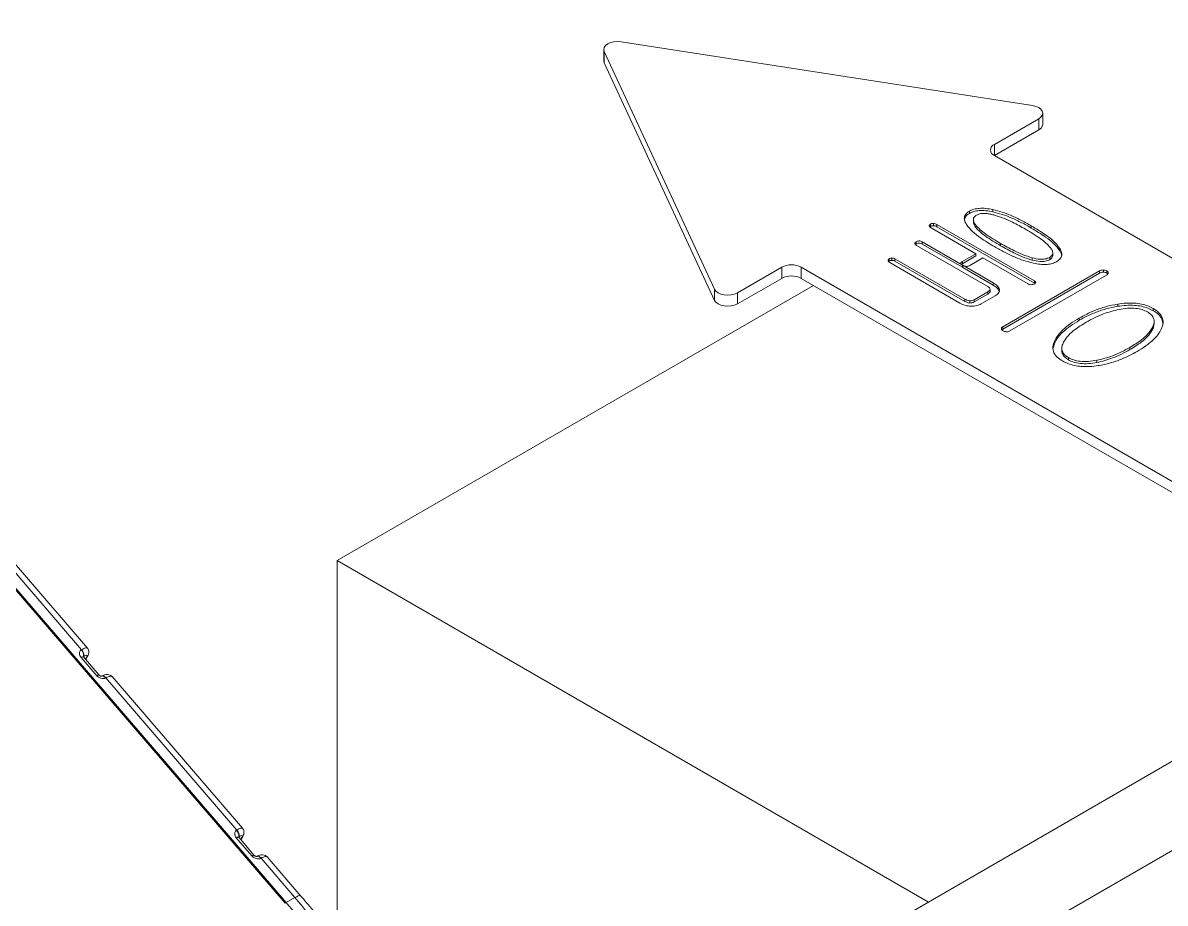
# Model space of a CAD drawing. Header units: millimetres. Extents: x 169 to 14583, y -399 to 10804.
# Drawn here: x 2715.3 to 3133.2, y 8211.1 to 8533 of the extents above; entities that cross this region are included whole.
import ezdxf

# ---------------------------------------------------------------- set-up
doc = ezdxf.new("R2010")
doc.units = ezdxf.units.MM
doc.header["$LTSCALE"] = 35

msp = doc.modelspace()

# ---------------------------------------------------------------- linework, layer by layer
at = {"color": 7, "linetype": 'Continuous', "lineweight": 18}
for p, q in [((4863.941, 9228.027), (2742.62, 8003.415)), ((4807.372, 9228.027), (2742.62, 8036.071)), ((2934.133, 8526.073), (3084.706, 8502.782)), ((2927.839, 8523.285), (2927.839, 8519.202)), ((2968.355, 8435.614), (2928.009, 8522.538)), ((2928.009, 8522.538), (2928.009, 8518.455)), ((2928.009, 8518.455), (2927.839, 8519.202)), ((2968.355, 8431.531), (2928.009, 8518.455)), ((3086.948, 8497.953), (3070.725, 8488.588)), ((3086.948, 8493.87), (3086.948, 8497.953)), ((3088.412, 8495.911), (3088.412, 8499.994)), ((3086.948, 8493.87), (3070.726, 8484.505)), ((3070.725, 8488.588), (3070.725, 8484.506)), ((3070.725, 8484.506), (3295.07, 8354.994)), ((3061.603, 8463.372), (3061.603, 8464.188)), ((3070.11, 8463.952), (3070.11, 8464.769)), ((3047.315, 8458.613), (3047.315, 8459.43)), ((3048.442, 8458.843), (3048.442, 8459.659)), ((3085.41, 8438.708), (3049.731, 8459.305)), ((3049.731, 8458.488), (3049.731, 8459.305)), ((3085.41, 8437.891), (3049.731, 8458.488)), ((3063.038, 8461.155), (3063.038, 8460.134)), ((3063.951, 8458.177), (3063.951, 8458.993)), ((3084.25, 8458.002), (3084.25, 8458.818)), ((3047.619, 8458.031), (3063.958, 8448.599)), ((3042.155, 8452.144), (3042.155, 8452.961)), ((3042.276, 8451.645), (3068.154, 8436.706)), ((3059.028, 8444.467), (3044.334, 8452.949)), ((3044.334, 8452.133), (3044.334, 8452.949)), ((3059.028, 8443.65), (3044.334, 8452.133)), ((3073.024, 8451.521), (3073.024, 8452.338)), ((3094.598, 8449.816), (3094.598, 8450.632)), ((3032.225, 8445.913), (3032.225, 8446.73)), ((3033.21, 8446.163), (3033.21, 8446.979)), ((3059.903, 8431.998), (3034.37, 8446.738)), ((3034.37, 8445.921), (3034.37, 8446.738)), ((3063.958, 8448.599), (3059.033, 8445.756)), ((3063.958, 8447.783), (3059.033, 8444.94)), ((3061.711, 8444.312), (3066.548, 8447.104)), ((3063.958, 8447.783), (3063.958, 8448.599)), ((3066.548, 8447.104), (3082.88, 8437.676)), ((3084.601, 8446.256), (3084.601, 8447.073)), ((3090.989, 8446.439), (3090.989, 8447.256)), ((3092.097, 8447.929), (3092.097, 8448.949)), ((2992.943, 8443.685), (2976.721, 8434.32)), ((2992.943, 8439.603), (2992.943, 8443.685)), ((3000.014, 8443.685), (3224.36, 8314.173)), ((3000.014, 8443.685), (3000.014, 8439.603)), ((3032.225, 8445.913), (3032.024, 8445.7)), ((3032.434, 8445.363), (3058.048, 8430.576)), ((3059.903, 8431.181), (3034.37, 8445.921)), ((3059.033, 8444.94), (3058.727, 8444.698)), ((3059.028, 8443.65), (3059.028, 8444.467)), ((3059.033, 8444.94), (3059.033, 8445.756)), ((3070.299, 8437.96), (3059.209, 8444.362)), ((3059.209, 8443.546), (3059.209, 8444.362)), ((3070.299, 8437.143), (3059.209, 8443.546)), ((3109.176, 8442.302), (3073.82, 8421.892)), ((3109.176, 8441.486), (3109.176, 8442.302)), ((3110.654, 8441.84), (3110.654, 8442.656)), ((3111.881, 8441.552), (3111.881, 8442.368)), ((2992.943, 8439.603), (2976.721, 8430.237)), ((3000.014, 8439.603), (3220.824, 8312.132)), ((3070.299, 8437.143), (3070.299, 8437.96)), ((3109.176, 8441.486), (3073.82, 8421.075)), ((3076.411, 8420.396), (3111.767, 8440.807)), ((3085.41, 8437.891), (3085.41, 8438.708)), ((3085.536, 8437.791), (3085.41, 8437.891)), ((2830.302, 8336.392), (3004.55, 8436.984)), ((2968.355, 8431.531), (2968.355, 8435.614)), ((2976.721, 8434.32), (2976.721, 8430.237)), ((3068.336, 8434.677), (3063.33, 8431.787)), ((3068.336, 8433.86), (3063.33, 8430.971)), ((3068.336, 8433.86), (3068.336, 8434.677)), ((3069.166, 8434.822), (3069.166, 8435.639)), ((3059.903, 8431.181), (3059.903, 8431.998)), ((3061.705, 8430.57), (3061.705, 8431.386)), ((3063.33, 8430.971), (3063.33, 8431.787)), ((3065.84, 8430.245), (3070.967, 8433.205)), ((3115.909, 8429.366), (3115.909, 8430.183)), ((3101.783, 8424.257), (3101.783, 8425.073)), ((3128.868, 8427.758), (3128.868, 8428.574)), ((3073.82, 8421.075), (3073.487, 8420.771)), ((3073.82, 8421.075), (3073.82, 8421.892)), ((3128.382, 8420.468), (3128.382, 8421.284)), ((3129.186, 8422.918), (3129.186, 8423.939)), ((3092.79, 8416.02), (3092.79, 8416.837)), ((3092.79, 8416.02), (3092.242, 8414.115)), ((3095.407, 8414.125), (3095.407, 8413.105)), ((3120.321, 8413.524), (3120.321, 8414.34)), ((3097.802, 8409.801), (3097.802, 8410.617)), ((3108.211, 8408.823), (3108.211, 8409.64)), ((2666.375, 8379.388), (2811.317, 8211.126)), ((2666.711, 8379.613), (2811.671, 8211.33)), ((2669.893, 8381.45), (2736.788, 8303.792)), ((2738.905, 8304.421), (2672.086, 8381.99)), ((2830.302, 8336.392), (3046.575, 8211.54)), ((2830.302, 8197.202), (2830.302, 8336.392)), ((2742.312, 8294.307), (2736.6, 8300.938)), ((2736.7, 8303.734), (2736.788, 8303.792)), ((2737.484, 8301.283), (2737.396, 8301.224)), ((2743.189, 8294.523), (2737.477, 8301.154)), ((2738.231, 8300.444), (2738.14, 8300.384)), ((2738.55, 8300.988), (2738.231, 8300.444)), ((2738.626, 8300.866), (2738.231, 8300.444)), ((2738.626, 8300.861), (2738.945, 8301.406)), ((2745.66, 8293.493), (2745.563, 8293.445)), ((2745.66, 8293.493), (2793.586, 8237.856)), ((2795.703, 8238.484), (2747.93, 8293.944)), ((2793.498, 8237.798), (2793.586, 8237.856)), ((2799.11, 8228.37), (2793.398, 8235.001)), ((2794.282, 8235.346), (2794.194, 8235.288)), ((2799.988, 8228.586), (2794.276, 8235.217)), ((2795.029, 8234.508), (2794.938, 8234.448)), ((2795.348, 8235.052), (2795.029, 8234.508)), ((2795.424, 8234.93), (2795.029, 8234.508)), ((2795.424, 8234.925), (2795.743, 8235.469)), ((2802.458, 8227.557), (2802.361, 8227.508)), ((2802.458, 8227.557), (2814.853, 8213.167)), ((2817.047, 8213.707), (2804.728, 8228.008)), ((2814.853, 8213.167), (2811.671, 8211.33))]:
    msp.add_line(p, q, dxfattribs=at)
at = {"color": 7, "linetype": 'Continuous', "lineweight": 18, "flags": 128}
for points in [[(2934.133, 8526.073), (2932.839, 8526.171), (2931.545, 8526.073), (2930.339, 8525.785), (2929.304, 8525.326), (2928.509, 8524.728), (2928.009, 8524.032), (2927.839, 8523.285), (2928.009, 8522.538)], [(3086.948, 8497.953), (3087.742, 8498.551), (3088.242, 8499.247), (3088.412, 8499.994), (3088.242, 8500.741), (3087.742, 8501.437), (3086.948, 8502.035), (3085.912, 8502.494), (3084.706, 8502.782)], [(2968.355, 8435.614), (2968.855, 8434.918), (2969.649, 8434.32), (2970.685, 8433.861), (2971.891, 8433.573), (2973.185, 8433.475), (2974.479, 8433.573), (2975.685, 8433.861), (2976.721, 8434.32)], [(2976.721, 8430.237), (2975.685, 8429.779), (2974.479, 8429.49), (2973.185, 8429.392), (2971.891, 8429.49), (2970.685, 8429.779), (2969.649, 8430.237), (2968.855, 8430.835), (2968.355, 8431.531)]]:
    msp.add_lwpolyline(points, dxfattribs=at)
at = {"color": 7, "linetype": 'Continuous', "lineweight": 18}
for centre, radius, start, end in [((3085.914, 8496.157), 2.51, 294.30964, 354.37022), ((3071.5, 8486.547), 2.183, 110.78342, 249.21658), ((2996.479, 8436.862), 7.685, 62.60967, 117.39033), ((2996.479, 8432.779), 7.685, 62.60967, 117.39033)]:
    msp.add_arc(centre, radius, start, end, dxfattribs=at)
for points, knots in [([(3061.603, 8464.188), (3061.062, 8463.8), (3059.978, 8463.025), (3059.636, 8461.615), (3059.912, 8460.357), (3060.343, 8459.622), (3060.558, 8459.254)], [0, 0, 0, 0, 0.2794348, 0.5588252, 0.7793728, 1, 1, 1, 1]), ([(3061.603, 8463.372), (3061.05, 8462.983), (3059.957, 8462.216), (3059.819, 8461.227), (3059.75, 8460.739)], [0, 0, 0, 0, 0.506608, 1, 1, 1, 1]), ([(3070.11, 8464.769), (3069.301, 8464.918), (3067.685, 8465.216), (3065.296, 8465.279), (3063.146, 8464.934), (3062.118, 8464.437), (3061.603, 8464.188)], [0, 0, 0, 0, 0.2804118, 0.5603022, 0.7801101, 1, 1, 1, 1]), ([(3070.11, 8463.952), (3069.301, 8464.101), (3067.685, 8464.4), (3065.296, 8464.463), (3063.146, 8464.118), (3062.118, 8463.621), (3061.603, 8463.372)], [0, 0, 0, 0, 0.2804118, 0.5603022, 0.7801101, 1, 1, 1, 1]), ([(3063.951, 8458.993), (3063.702, 8459.336), (3063.205, 8460.022), (3062.936, 8461.057), (3063.262, 8462.022), (3063.902, 8462.48), (3064.221, 8462.709)], [0, 0, 0, 0, 0.2806852, 0.5608241, 0.7804822, 1, 1, 1, 1]), ([(3064.221, 8462.709), (3064.734, 8462.929), (3065.761, 8463.37), (3067.596, 8463.358), (3069.156, 8463.131), (3070.062, 8462.899), (3070.515, 8462.783)], [0, 0, 0, 0, 0.278709, 0.5582708, 0.7790527, 1, 1, 1, 1]), ([(3084.25, 8458.818), (3083.07, 8459.48), (3080.711, 8460.804), (3077.157, 8462.475), (3073.663, 8463.865), (3071.294, 8464.468), (3070.11, 8464.769)], [0, 0, 0, 0, 0.2800827, 0.5601358, 0.7801423, 1, 1, 1, 1]), ([(3084.25, 8458.002), (3083.07, 8458.664), (3080.711, 8459.988), (3077.157, 8461.659), (3073.663, 8463.049), (3071.294, 8463.651), (3070.11, 8463.952)], [0, 0, 0, 0, 0.2800827, 0.5601358, 0.7801423, 1, 1, 1, 1]), ([(3070.515, 8462.783), (3071.725, 8462.403), (3074.146, 8461.642), (3077.98, 8459.851), (3080.532, 8458.436), (3082.091, 8457.572)], [0, 0, 0, 0, 0.2798063, 0.5598687, 1, 1, 1, 1]), ([(3047.315, 8459.43), (3047.178, 8459.321), (3046.931, 8459.126), (3046.922, 8458.886), (3046.917, 8458.779)], [0, 0, 0, 0, 0.556732, 1, 1, 1, 1]), ([(3046.917, 8458.779), (3046.989, 8458.621), (3047.117, 8458.337), (3047.465, 8458.125), (3047.619, 8458.031)], [0, 0, 0, 0, 0.5571421, 1, 1, 1, 1]), ([(3048.442, 8459.659), (3048.208, 8459.653), (3047.79, 8459.642), (3047.461, 8459.495), (3047.315, 8459.43)], [0, 0, 0, 0, 0.5582666, 1, 1, 1, 1]), ([(3048.442, 8458.843), (3048.208, 8458.836), (3047.79, 8458.825), (3047.461, 8458.678), (3047.315, 8458.613)], [0, 0, 0, 0, 0.5582666, 1, 1, 1, 1]), ([(3049.731, 8459.305), (3049.52, 8459.41), (3049.144, 8459.597), (3048.657, 8459.64), (3048.442, 8459.659)], [0, 0, 0, 0, 0.5602426, 1, 1, 1, 1]), ([(3049.731, 8458.488), (3049.52, 8458.593), (3049.144, 8458.78), (3048.657, 8458.824), (3048.442, 8458.843)], [0, 0, 0, 0, 0.5602426, 1, 1, 1, 1]), ([(3060.558, 8459.254), (3061.244, 8458.39), (3062.617, 8456.661), (3066.169, 8453.939), (3069.084, 8452.172), (3070.866, 8451.092)], [0, 0, 0, 0, 0.279747, 0.559829, 1, 1, 1, 1]), ([(3063.951, 8458.177), (3063.69, 8458.519), (3063.189, 8459.178), (3063.101, 8459.894), (3063.059, 8460.238)], [0, 0, 0, 0, 0.5204545, 1, 1, 1, 1]), ([(3073.024, 8452.338), (3071.118, 8453.483), (3068.462, 8455.078), (3065.487, 8457.344), (3064.463, 8458.444), (3063.951, 8458.993)], [0, 0, 0, 0, 0.5600192, 0.78007414, 1, 1, 1, 1]), ([(3094.598, 8450.632), (3093.906, 8451.498), (3092.522, 8453.231), (3088.962, 8455.962), (3086.037, 8457.735), (3084.25, 8458.818)], [0, 0, 0, 0, 0.279758, 0.5598378, 1, 1, 1, 1]), ([(3073.024, 8451.521), (3071.118, 8452.667), (3068.462, 8454.262), (3065.487, 8456.527), (3064.463, 8457.627), (3063.951, 8458.177)], [0, 0, 0, 0, 0.5600192, 0.78007414, 1, 1, 1, 1]), ([(3082.091, 8457.572), (3083.058, 8457.001), (3084.993, 8455.86), (3087.5, 8454.172), (3089.649, 8452.53), (3090.659, 8451.418), (3091.164, 8450.862)], [0, 0, 0, 0, 0.280057, 0.5601026, 0.780113, 1, 1, 1, 1]), ([(3094.598, 8449.816), (3093.906, 8450.681), (3092.522, 8452.414), (3088.962, 8455.146), (3086.037, 8456.918), (3084.25, 8458.002)], [0, 0, 0, 0, 0.279758, 0.5598378, 1, 1, 1, 1]), ([(3042.155, 8452.961), (3041.991, 8452.854), (3041.663, 8452.64), (3041.608, 8452.22), (3041.884, 8451.888), (3042.145, 8451.726), (3042.276, 8451.645)], [0, 0, 0, 0, 0.2805303, 0.5585328, 0.7791121, 1, 1, 1, 1]), ([(3044.334, 8452.949), (3044.159, 8453.041), (3043.812, 8453.223), (3043.134, 8453.323), (3042.555, 8453.182), (3042.288, 8453.035), (3042.155, 8452.961)], [0, 0, 0, 0, 0.2804226, 0.5589144, 0.7791759, 1, 1, 1, 1]), ([(3044.334, 8452.133), (3044.159, 8452.224), (3043.812, 8452.407), (3043.134, 8452.506), (3042.555, 8452.365), (3042.288, 8452.218), (3042.155, 8452.144)], [0, 0, 0, 0, 0.2804226, 0.5589144, 0.7791759, 1, 1, 1, 1]), ([(3070.866, 8451.092), (3072.049, 8450.427), (3074.416, 8449.099), (3077.977, 8447.42), (3081.483, 8446.025), (3083.858, 8445.42), (3085.046, 8445.118)], [0, 0, 0, 0, 0.2800819, 0.5601374, 0.7801477, 1, 1, 1, 1]), ([(3084.601, 8447.073), (3083.393, 8447.461), (3080.977, 8448.239), (3077.148, 8450.049), (3074.589, 8451.47), (3073.024, 8452.338)], [0, 0, 0, 0, 0.27980758, 0.5598676, 1, 1, 1, 1]), ([(3084.601, 8446.256), (3083.393, 8446.645), (3080.977, 8447.422), (3077.148, 8449.233), (3074.589, 8450.653), (3073.024, 8451.521)], [0, 0, 0, 0, 0.27980758, 0.5598676, 1, 1, 1, 1]), ([(3091.164, 8450.862), (3091.412, 8450.53), (3091.908, 8449.868), (3092.188, 8448.868), (3091.925, 8447.923), (3091.301, 8447.478), (3090.989, 8447.256)], [0, 0, 0, 0, 0.2807144, 0.5607401, 0.7803788, 1, 1, 1, 1]), ([(3093.552, 8445.745), (3094.087, 8446.129), (3095.157, 8446.898), (3095.469, 8448.293), (3095.222, 8449.538), (3094.806, 8450.267), (3094.598, 8450.632)], [0, 0, 0, 0, 0.2793313, 0.5588138, 0.7793703, 1, 1, 1, 1]), ([(3032.225, 8446.73), (3032.095, 8446.62), (3031.862, 8446.424), (3031.851, 8446.188), (3031.847, 8446.084)], [0, 0, 0, 0, 0.5581132, 1, 1, 1, 1]), ([(3031.847, 8446.084), (3031.888, 8445.93), (3031.962, 8445.655), (3032.289, 8445.452), (3032.434, 8445.363)], [0, 0, 0, 0, 0.55825865, 1, 1, 1, 1]), ([(3033.21, 8446.979), (3033.002, 8446.963), (3032.63, 8446.934), (3032.349, 8446.793), (3032.225, 8446.73)], [0, 0, 0, 0, 0.55757766, 1, 1, 1, 1]), ([(3033.21, 8446.163), (3033.002, 8446.147), (3032.63, 8446.118), (3032.349, 8445.976), (3032.225, 8445.913)], [0, 0, 0, 0, 0.55757766, 1, 1, 1, 1]), ([(3034.37, 8446.738), (3034.179, 8446.827), (3033.838, 8446.988), (3033.402, 8446.982), (3033.21, 8446.979)], [0, 0, 0, 0, 0.5591918, 1, 1, 1, 1]), ([(3034.37, 8445.921), (3034.179, 8446.011), (3033.838, 8446.171), (3033.402, 8446.165), (3033.21, 8446.163)], [0, 0, 0, 0, 0.5591918, 1, 1, 1, 1]), ([(3090.989, 8447.256), (3090.475, 8447.029), (3089.447, 8446.574), (3087.065, 8446.517), (3085.536, 8446.862), (3084.601, 8447.073)], [0, 0, 0, 0, 0.2793306, 0.559114, 1, 1, 1, 1]), ([(3090.989, 8446.439), (3090.475, 8446.212), (3089.447, 8445.758), (3087.065, 8445.701), (3085.536, 8446.045), (3084.601, 8446.256)], [0, 0, 0, 0, 0.2793306, 0.559114, 1, 1, 1, 1]), ([(3092.081, 8448.029), (3092.087, 8448.009), (3092.165, 8447.71), (3091.896, 8447.104), (3091.291, 8446.661), (3090.989, 8446.439)], [0, 0, 0, 0, 0.0348945, 0.5174666, 1, 1, 1, 1]), ([(3095.28, 8448.069), (3095.25, 8448.285), (3095.167, 8448.884), (3094.82, 8449.452), (3094.598, 8449.816)], [0, 0, 0, 0, 0.3607672, 1, 1, 1, 1]), ([(3059.033, 8445.756), (3058.875, 8445.653), (3058.559, 8445.447), (3058.436, 8445.048), (3058.669, 8444.714), (3058.908, 8444.549), (3059.028, 8444.467)], [0, 0, 0, 0, 0.2805327, 0.559011, 0.7792306, 1, 1, 1, 1]), ([(3059.209, 8444.362), (3059.407, 8444.257), (3059.803, 8444.049), (3060.567, 8443.935), (3061.241, 8444.067), (3061.554, 8444.23), (3061.711, 8444.312)], [0, 0, 0, 0, 0.2809584, 0.5593693, 0.779233, 1, 1, 1, 1]), ([(3085.046, 8445.118), (3085.857, 8444.969), (3087.477, 8444.671), (3089.873, 8444.633), (3092.016, 8444.992), (3093.04, 8445.494), (3093.552, 8445.745)], [0, 0, 0, 0, 0.2804067, 0.5602448, 0.780073, 1, 1, 1, 1]), ([(3110.654, 8442.656), (3110.341, 8442.639), (3109.781, 8442.608), (3109.361, 8442.396), (3109.176, 8442.302)], [0, 0, 0, 0, 0.5590249, 1, 1, 1, 1]), ([(3110.654, 8441.84), (3110.341, 8441.822), (3109.781, 8441.791), (3109.361, 8441.579), (3109.176, 8441.486)], [0, 0, 0, 0, 0.5590249, 1, 1, 1, 1]), ([(3111.881, 8442.368), (3111.678, 8442.462), (3111.316, 8442.63), (3110.856, 8442.648), (3110.654, 8442.656)], [0, 0, 0, 0, 0.5598542, 1, 1, 1, 1]), ([(3111.881, 8441.552), (3111.678, 8441.646), (3111.316, 8441.813), (3110.856, 8441.832), (3110.654, 8441.84)], [0, 0, 0, 0, 0.5598542, 1, 1, 1, 1]), ([(3112.421, 8441.636), (3112.391, 8441.791), (3112.336, 8442.068), (3112.021, 8442.276), (3111.881, 8442.368)], [0, 0, 0, 0, 0.5590271, 1, 1, 1, 1]), ([(3072.579, 8435.46), (3072.505, 8435.726), (3072.357, 8436.26), (3071.594, 8437.13), (3070.79, 8437.645), (3070.299, 8437.96)], [0, 0, 0, 0, 0.2798809, 0.5602491, 1, 1, 1, 1]), ([(3082.88, 8437.676), (3083.091, 8437.563), (3083.468, 8437.363), (3083.964, 8437.296), (3084.182, 8437.267)], [0, 0, 0, 0, 0.5602336, 1, 1, 1, 1]), ([(3085.309, 8437.496), (3085.464, 8437.586), (3085.744, 8437.747), (3085.812, 8437.97), (3085.842, 8438.069)], [0, 0, 0, 0, 0.5574558, 1, 1, 1, 1]), ([(3085.842, 8438.069), (3085.83, 8438.204), (3085.808, 8438.447), (3085.532, 8438.628), (3085.41, 8438.708)], [0, 0, 0, 0, 0.5584002, 1, 1, 1, 1]), ([(3111.767, 8440.807), (3111.969, 8440.942), (3112.331, 8441.183), (3112.393, 8441.497), (3112.421, 8441.636)], [0, 0, 0, 0, 0.5593647, 1, 1, 1, 1]), ([(3112.264, 8441.221), (3112.259, 8441.235), (3112.213, 8441.367), (3112.038, 8441.464), (3111.881, 8441.552)], [0, 0, 0, 0, 0.1062105, 1, 1, 1, 1]), ([(3068.154, 8436.706), (3068.44, 8436.535), (3068.949, 8436.231), (3069.1, 8435.819), (3069.166, 8435.639)], [0, 0, 0, 0, 0.5615676, 1, 1, 1, 1]), ([(3069.166, 8435.639), (3069.156, 8435.535), (3069.136, 8435.327), (3068.836, 8434.992), (3068.525, 8434.797), (3068.336, 8434.677)], [0, 0, 0, 0, 0.2795353, 0.5600283, 1, 1, 1, 1]), ([(3069.166, 8434.822), (3069.156, 8434.718), (3069.136, 8434.51), (3068.836, 8434.176), (3068.525, 8433.98), (3068.336, 8433.86)], [0, 0, 0, 0, 0.2795353, 0.5600283, 1, 1, 1, 1]), ([(3072.579, 8434.643), (3072.505, 8434.91), (3072.357, 8435.443), (3071.594, 8436.313), (3070.79, 8436.829), (3070.299, 8437.143)], [0, 0, 0, 0, 0.2798809, 0.5602491, 1, 1, 1, 1]), ([(3070.967, 8433.205), (3071.238, 8433.379), (3071.78, 8433.729), (3072.493, 8434.477), (3072.546, 8435.087), (3072.579, 8435.46)], [0, 0, 0, 0, 0.2805217, 0.5609651, 1, 1, 1, 1]), ([(3084.182, 8437.267), (3084.411, 8437.28), (3084.82, 8437.305), (3085.159, 8437.438), (3085.309, 8437.496)], [0, 0, 0, 0, 0.5586291, 1, 1, 1, 1]), ([(3058.048, 8430.576), (3058.706, 8430.233), (3059.88, 8429.62), (3061.424, 8429.443), (3062.103, 8429.365)], [0, 0, 0, 0, 0.560196, 1, 1, 1, 1]), ([(3061.705, 8431.386), (3061.323, 8431.456), (3060.64, 8431.582), (3060.129, 8431.87), (3059.903, 8431.998)], [0, 0, 0, 0, 0.5584796, 1, 1, 1, 1]), ([(3061.705, 8430.57), (3061.323, 8430.64), (3060.64, 8430.766), (3060.129, 8431.054), (3059.903, 8431.181)], [0, 0, 0, 0, 0.5584796, 1, 1, 1, 1]), ([(3063.33, 8431.787), (3063.069, 8431.65), (3062.602, 8431.406), (3061.979, 8431.392), (3061.705, 8431.386)], [0, 0, 0, 0, 0.5605251, 1, 1, 1, 1]), ([(3063.33, 8430.971), (3063.069, 8430.834), (3062.602, 8430.589), (3061.979, 8430.576), (3061.705, 8430.57)], [0, 0, 0, 0, 0.5605251, 1, 1, 1, 1]), ([(3062.103, 8429.365), (3062.492, 8429.369), (3063.27, 8429.378), (3064.608, 8429.641), (3065.373, 8430.016), (3065.84, 8430.245)], [0, 0, 0, 0, 0.28023, 0.5608988, 1, 1, 1, 1]), ([(3115.909, 8430.183), (3114.414, 8429.894), (3111.424, 8429.316), (3107.673, 8427.978), (3104.455, 8426.56), (3102.673, 8425.569), (3101.783, 8425.073)], [0, 0, 0, 0, 0.279818, 0.5597845, 0.7798803, 1, 1, 1, 1]), ([(3115.909, 8429.366), (3114.414, 8429.077), (3111.424, 8428.499), (3107.673, 8427.162), (3104.455, 8425.744), (3102.673, 8424.752), (3101.783, 8424.257)], [0, 0, 0, 0, 0.279818, 0.5597845, 0.7798803, 1, 1, 1, 1]), ([(3128.868, 8428.574), (3128.22, 8428.91), (3126.925, 8429.583), (3124.551, 8430.246), (3121.844, 8430.594), (3118.899, 8430.594), (3116.906, 8430.32), (3115.909, 8430.183)], [0, 0, 0, 0, 0.186685, 0.3733122, 0.5599595, 0.7799425, 1, 1, 1, 1]), ([(3128.868, 8427.758), (3128.22, 8428.094), (3126.925, 8428.766), (3124.551, 8429.43), (3121.844, 8429.778), (3118.899, 8429.778), (3116.906, 8429.503), (3115.909, 8429.366)], [0, 0, 0, 0, 0.186685, 0.3733122, 0.5599595, 0.7799425, 1, 1, 1, 1]), ([(3101.783, 8425.073), (3100.683, 8424.408), (3098.485, 8423.077), (3095.926, 8420.978), (3093.951, 8418.899), (3093.177, 8417.524), (3092.79, 8416.837)], [0, 0, 0, 0, 0.2800565, 0.5600469, 0.7800578, 1, 1, 1, 1]), ([(3104.346, 8423.562), (3105.33, 8424.108), (3107.297, 8425.199), (3110.364, 8426.497), (3113.373, 8427.547), (3115.374, 8427.993), (3116.374, 8428.216)], [0, 0, 0, 0, 0.2800558, 0.5600305, 0.7800368, 1, 1, 1, 1]), ([(3116.374, 8428.216), (3117.369, 8428.383), (3119.358, 8428.718), (3122.281, 8428.716), (3124.863, 8428.234), (3126.107, 8427.622), (3126.729, 8427.317)], [0, 0, 0, 0, 0.2803154, 0.5601922, 0.7801079, 1, 1, 1, 1]), ([(3126.729, 8427.317), (3127.192, 8427.014), (3128.118, 8426.409), (3128.941, 8425.278), (3129.267, 8424.007), (3129.09, 8422.648), (3128.618, 8421.739), (3128.382, 8421.284)], [0, 0, 0, 0, 0.1865653, 0.3732108, 0.5598124, 0.7798266, 1, 1, 1, 1]), ([(3131.789, 8421.015), (3132.072, 8421.761), (3132.639, 8423.25), (3132.243, 8425.392), (3130.933, 8427.226), (3129.556, 8428.125), (3128.868, 8428.574)], [0, 0, 0, 0, 0.2801854, 0.5599156, 0.7798827, 1, 1, 1, 1]), ([(3132.361, 8422.796), (3132.314, 8423.441), (3132.222, 8424.685), (3130.919, 8426.409), (3129.551, 8427.308), (3128.868, 8427.758)], [0, 0, 0, 0, 0.3495796, 0.6746788, 1, 1, 1, 1]), ([(3073.82, 8421.892), (3073.634, 8421.76), (3073.299, 8421.524), (3073.296, 8421.222), (3073.294, 8421.089)], [0, 0, 0, 0, 0.5593641, 1, 1, 1, 1]), ([(3073.294, 8421.089), (3073.354, 8420.952), (3073.462, 8420.705), (3073.757, 8420.518), (3073.888, 8420.435)], [0, 0, 0, 0, 0.5578465, 1, 1, 1, 1]), ([(3101.783, 8424.257), (3100.683, 8423.591), (3098.485, 8422.26), (3095.926, 8420.162), (3093.951, 8418.083), (3093.177, 8416.708), (3092.79, 8416.02)], [0, 0, 0, 0, 0.2800565, 0.5600469, 0.7800578, 1, 1, 1, 1]), ([(3096.204, 8416.572), (3096.717, 8417.308), (3097.743, 8418.782), (3100.464, 8421.158), (3102.874, 8422.65), (3104.346, 8423.562)], [0, 0, 0, 0, 0.2799161, 0.56000809, 1, 1, 1, 1]), ([(3128.382, 8421.284), (3127.87, 8420.554), (3126.846, 8419.094), (3124.172, 8416.727), (3121.781, 8415.246), (3120.321, 8414.34)], [0, 0, 0, 0, 0.2799282, 0.5599948, 1, 1, 1, 1]), ([(3122.938, 8412.861), (3124.024, 8413.519), (3126.196, 8414.835), (3128.716, 8416.914), (3130.658, 8418.973), (3131.412, 8420.335), (3131.789, 8421.015)], [0, 0, 0, 0, 0.2800569, 0.5600466, 0.7800579, 1, 1, 1, 1]), ([(3129.148, 8423.022), (3129.128, 8422.626), (3129.084, 8421.755), (3128.63, 8420.922), (3128.382, 8420.468)], [0, 0, 0, 0, 0.4539807, 1, 1, 1, 1]), ([(3073.888, 8420.435), (3074.079, 8420.336), (3074.42, 8420.158), (3074.865, 8420.096), (3075.062, 8420.069)], [0, 0, 0, 0, 0.559262, 1, 1, 1, 1]), ([(3075.062, 8420.069), (3075.348, 8420.084), (3075.862, 8420.111), (3076.243, 8420.309), (3076.411, 8420.396)], [0, 0, 0, 0, 0.5582277, 1, 1, 1, 1]), ([(3092.79, 8416.837), (3092.509, 8416.103), (3091.948, 8414.636), (3092.309, 8412.523), (3093.594, 8410.715), (3094.947, 8409.827), (3095.623, 8409.383)], [0, 0, 0, 0, 0.2801749, 0.5599008, 0.7798868, 1, 1, 1, 1]), ([(3128.382, 8420.468), (3127.87, 8419.738), (3126.846, 8418.278), (3124.172, 8415.911), (3121.781, 8414.429), (3120.321, 8413.524)], [0, 0, 0, 0, 0.2799282, 0.5599948, 1, 1, 1, 1]), ([(3097.802, 8410.617), (3097.346, 8410.916), (3096.432, 8411.513), (3095.635, 8412.632), (3095.326, 8413.887), (3095.507, 8415.227), (3095.971, 8416.123), (3096.204, 8416.572)], [0, 0, 0, 0, 0.1866163, 0.3732237, 0.5597866, 0.779818, 1, 1, 1, 1]), ([(3097.802, 8409.801), (3097.343, 8410.1), (3096.426, 8410.697), (3095.662, 8411.815), (3095.358, 8412.674), (3095.428, 8413.137), (3095.439, 8413.205)], [0, 0, 0, 0, 0.3152907, 0.6305662, 0.9457668, 1, 1, 1, 1]), ([(3120.321, 8414.34), (3119.329, 8413.791), (3117.346, 8412.692), (3114.273, 8411.368), (3111.238, 8410.312), (3109.22, 8409.864), (3108.211, 8409.64)], [0, 0, 0, 0, 0.2800532, 0.5600313, 0.7800475, 1, 1, 1, 1]), ([(3120.321, 8413.524), (3119.329, 8412.974), (3117.346, 8411.875), (3114.273, 8410.552), (3111.238, 8409.496), (3109.22, 8409.047), (3108.211, 8408.823)], [0, 0, 0, 0, 0.2800532, 0.5600313, 0.7800475, 1, 1, 1, 1]), ([(3108.67, 8407.669), (3110.18, 8407.966), (3113.199, 8408.558), (3116.987, 8409.918), (3120.236, 8411.356), (3122.037, 8412.359), (3122.938, 8412.861)], [0, 0, 0, 0, 0.27982074, 0.55978485, 0.77988109, 1, 1, 1, 1]), ([(3095.623, 8409.383), (3096.276, 8409.044), (3097.582, 8408.367), (3099.955, 8407.676), (3102.676, 8407.299), (3105.646, 8407.275), (3107.662, 8407.538), (3108.67, 8407.669)], [0, 0, 0, 0, 0.1866602, 0.37333416, 0.56000408, 0.77992525, 1, 1, 1, 1]), ([(3108.211, 8409.64), (3107.207, 8409.474), (3105.201, 8409.142), (3102.255, 8409.178), (3099.669, 8409.685), (3098.425, 8410.306), (3097.802, 8410.617)], [0, 0, 0, 0, 0.28034108, 0.56008054, 0.78003217, 1, 1, 1, 1]), ([(3108.211, 8408.823), (3107.207, 8408.657), (3105.201, 8408.326), (3102.255, 8408.361), (3099.669, 8408.868), (3098.425, 8409.49), (3097.802, 8409.801)], [0, 0, 0, 0, 0.28034108, 0.56008054, 0.78003217, 1, 1, 1, 1]), ([(2736.788, 8303.792), (2737.057, 8303.951), (2737.581, 8304.26), (2738.2, 8304.502), (2738.613, 8304.55), (2738.868, 8304.535), (2738.879, 8304.42), (2738.881, 8304.401)], [0, 0, 0, 0, 0.2614473, 0.5084932, 0.7411288, 0.9593454, 1, 1, 1, 1]), ([(2738.945, 8301.405), (2739.094, 8301.711), (2739.385, 8302.308), (2739.448, 8303.192), (2739.272, 8303.941), (2738.966, 8304.33), (2738.827, 8304.507)], [0, 0, 0, 0, 0.2837144, 0.5549998, 0.7976107, 1, 1, 1, 1]), ([(2736.6, 8300.938), (2736.429, 8301.184), (2736.088, 8301.676), (2735.974, 8302.486), (2736.126, 8303.093), (2736.399, 8303.501), (2736.599, 8303.656), (2736.7, 8303.734)], [0, 0, 0, 0, 0.2498767, 0.4989648, 0.7481994, 0.8734603, 1, 1, 1, 1]), ([(2736.6, 8300.938), (2736.772, 8301.026), (2737.118, 8301.202), (2737.408, 8301.246), (2737.441, 8301.155), (2737.45, 8301.131)], [0, 0, 0, 0, 0.4217921, 0.8435842, 1, 1, 1, 1]), ([(2736.7, 8303.734), (2736.883, 8303.505), (2737.251, 8303.047), (2737.519, 8302.288), (2737.57, 8301.651), (2737.454, 8301.366), (2737.396, 8301.224)], [0, 0, 0, 0, 0.2796188, 0.5592377, 0.7796191, 1, 1, 1, 1]), ([(2736.788, 8303.792), (2736.966, 8303.572), (2737.336, 8303.113), (2737.611, 8302.342), (2737.657, 8301.698), (2737.54, 8301.417), (2737.484, 8301.283)], [0, 0, 0, 0, 0.2702613, 0.5624294, 0.7897364, 1, 1, 1, 1]), ([(2737.477, 8301.154), (2737.45, 8301.188), (2737.39, 8301.266), (2737.361, 8301.342), (2737.361, 8301.342), (2737.361, 8301.342)], [0, 0, 0, 0, 0.2981367, 0.6713604, 1, 1, 1, 1]), ([(2737.484, 8301.283), (2737.763, 8301.448), (2738.32, 8301.78), (2738.728, 8301.783), (2738.81, 8301.507), (2738.636, 8301.161), (2738.55, 8300.988)], [0, 0, 0, 0, 0.2796847, 0.5593155, 0.7796621, 1, 1, 1, 1]), ([(2738.404, 8300.078), (2738.417, 8300.197), (2738.459, 8300.567), (2738.556, 8300.738), (2738.622, 8300.854)], [0, 0, 0, 0, 0.3187878, 1, 1, 1, 1]), ([(2738.936, 8301.41), (2738.93, 8301.393), (2738.867, 8301.212), (2738.701, 8301.095), (2738.55, 8300.988)], [0, 0, 0, 0, 0.0933055, 1, 1, 1, 1]), ([(2742.312, 8294.307), (2742.503, 8294.402), (2742.885, 8294.594), (2743.156, 8294.614), (2743.176, 8294.523), (2743.178, 8294.513)], [0, 0, 0, 0, 0.4723279, 0.9446561, 1, 1, 1, 1]), ([(2745.563, 8293.445), (2745.307, 8293.358), (2744.796, 8293.185), (2743.879, 8293.305), (2743.152, 8293.61), (2742.632, 8293.971), (2742.419, 8294.194), (2742.312, 8294.307)], [0, 0, 0, 0, 0.2498767, 0.4989648, 0.7481994, 0.8734603, 1, 1, 1, 1]), ([(2744.038, 8294.148), (2744.039, 8294.149), (2744.047, 8294.152), (2743.997, 8294.138), (2743.867, 8294.144), (2743.697, 8294.183), (2743.513, 8294.262), (2743.345, 8294.37), (2743.242, 8294.464), (2743.198, 8294.513), (2743.189, 8294.523)], [0, 0, 0, 0, 0.0518235, 0.244989, 0.396863, 0.5465322, 0.6860524, 0.8236131, 0.9631915, 1, 1, 1, 1]), ([(2744.146, 8294.168), (2744.12, 8294.171), (2744.077, 8294.176), (2744.051, 8294.146), (2744.041, 8294.135)], [0, 0, 0, 0, 0.6217294, 1, 1, 1, 1]), ([(2748.008, 8293.849), (2747.763, 8294.087), (2747.268, 8294.569), (2746.227, 8294.777), (2745.162, 8294.648), (2744.474, 8294.346), (2744.137, 8294.197)], [0, 0, 0, 0, 0.2514458, 0.5088299, 0.7594871, 1, 1, 1, 1]), ([(2745.563, 8293.445), (2745.398, 8293.624), (2745.07, 8293.982), (2744.547, 8294.24), (2744.272, 8294.191), (2744.146, 8294.168)], [0, 0, 0, 0, 0.3518507, 0.7037014, 1, 1, 1, 1]), ([(2744.149, 8294.178), (2744.165, 8294.199), (2744.188, 8294.231), (2744.228, 8294.225), (2744.241, 8294.223)], [0, 0, 0, 0, 0.6702051, 1, 1, 1, 1]), ([(2744.241, 8294.223), (2744.41, 8294.24), (2744.719, 8294.272), (2745.238, 8293.964), (2745.523, 8293.646), (2745.66, 8293.493)], [0, 0, 0, 0, 0.3836774, 0.7038417, 1, 1, 1, 1]), ([(2747.906, 8293.925), (2747.903, 8293.945), (2747.883, 8294.069), (2747.606, 8294.111), (2747.158, 8294.102), (2746.499, 8293.907), (2745.945, 8293.634), (2745.66, 8293.493)], [0, 0, 0, 0, 0.0406343, 0.2588521, 0.4914916, 0.7385439, 1, 1, 1, 1]), ([(2793.398, 8235.001), (2793.227, 8235.248), (2792.886, 8235.74), (2792.772, 8236.55), (2792.924, 8237.156), (2793.198, 8237.565), (2793.397, 8237.72), (2793.498, 8237.798)], [0, 0, 0, 0, 0.2498767, 0.4989648, 0.7481994, 0.8734603, 1, 1, 1, 1]), ([(2793.498, 8237.798), (2793.681, 8237.569), (2794.049, 8237.111), (2794.317, 8236.352), (2794.368, 8235.714), (2794.252, 8235.43), (2794.194, 8235.288)], [0, 0, 0, 0, 0.2796188, 0.5592377, 0.7796191, 1, 1, 1, 1]), ([(2793.586, 8237.856), (2793.855, 8238.015), (2794.379, 8238.324), (2794.998, 8238.566), (2795.411, 8238.613), (2795.666, 8238.598), (2795.677, 8238.483), (2795.679, 8238.465)], [0, 0, 0, 0, 0.2614473, 0.5084932, 0.7411288, 0.9593454, 1, 1, 1, 1]), ([(2793.586, 8237.856), (2793.764, 8237.636), (2794.134, 8237.177), (2794.409, 8236.406), (2794.455, 8235.762), (2794.338, 8235.481), (2794.282, 8235.346)], [0, 0, 0, 0, 0.2702613, 0.5624294, 0.7897364, 1, 1, 1, 1]), ([(2795.743, 8235.469), (2795.892, 8235.774), (2796.183, 8236.372), (2796.246, 8237.256), (2796.07, 8238.005), (2795.764, 8238.394), (2795.625, 8238.571)], [0, 0, 0, 0, 0.2837144, 0.5549998, 0.7976107, 1, 1, 1, 1]), ([(2793.398, 8235.001), (2793.571, 8235.09), (2793.916, 8235.266), (2794.206, 8235.31), (2794.239, 8235.219), (2794.248, 8235.194)], [0, 0, 0, 0, 0.4217921, 0.8435842, 1, 1, 1, 1]), ([(2794.275, 8235.217), (2794.249, 8235.252), (2794.188, 8235.329), (2794.159, 8235.406), (2794.159, 8235.405), (2794.159, 8235.405)], [0, 0, 0, 0, 0.2981367, 0.6713604, 1, 1, 1, 1]), ([(2794.282, 8235.346), (2794.561, 8235.512), (2795.118, 8235.843), (2795.527, 8235.846), (2795.608, 8235.571), (2795.434, 8235.225), (2795.348, 8235.052)], [0, 0, 0, 0, 0.2796847, 0.5593155, 0.7796621, 1, 1, 1, 1]), ([(2795.202, 8234.142), (2795.215, 8234.26), (2795.257, 8234.631), (2795.354, 8234.801), (2795.42, 8234.917)], [0, 0, 0, 0, 0.31878777, 1, 1, 1, 1]), ([(2795.734, 8235.473), (2795.728, 8235.456), (2795.665, 8235.275), (2795.499, 8235.158), (2795.348, 8235.052)], [0, 0, 0, 0, 0.0933055, 1, 1, 1, 1]), ([(2799.96, 8228.563), (2799.951, 8228.588), (2799.918, 8228.679), (2799.628, 8228.635), (2799.283, 8228.458), (2799.11, 8228.37)], [0, 0, 0, 0, 0.1564158, 0.5782079, 1, 1, 1, 1]), ([(2804.806, 8227.913), (2804.561, 8228.151), (2804.066, 8228.633), (2803.025, 8228.84), (2801.96, 8228.712), (2801.272, 8228.409), (2800.935, 8228.261)], [0, 0, 0, 0, 0.2514458, 0.5088299, 0.7594871, 1, 1, 1, 1]), ([(2802.361, 8227.508), (2802.105, 8227.422), (2801.594, 8227.248), (2800.677, 8227.369), (2799.95, 8227.674), (2799.43, 8228.035), (2799.217, 8228.258), (2799.11, 8228.37)], [0, 0, 0, 0, 0.2498767, 0.4989648, 0.7481994, 0.8734603, 1, 1, 1, 1]), ([(2800.836, 8228.212), (2800.837, 8228.212), (2800.845, 8228.215), (2800.795, 8228.202), (2800.665, 8228.207), (2800.495, 8228.246), (2800.311, 8228.325), (2800.143, 8228.434), (2800.04, 8228.527), (2799.996, 8228.576), (2799.987, 8228.586)], [0, 0, 0, 0, 0.05182346, 0.24498903, 0.39686297, 0.54653219, 0.68605242, 0.82361312, 0.96319147, 1, 1, 1, 1]), ([(2800.944, 8228.232), (2800.918, 8228.235), (2800.875, 8228.24), (2800.849, 8228.21), (2800.839, 8228.198)], [0, 0, 0, 0, 0.6217294, 1, 1, 1, 1]), ([(2802.361, 8227.508), (2802.197, 8227.688), (2801.868, 8228.046), (2801.345, 8228.304), (2801.07, 8228.254), (2800.944, 8228.232)], [0, 0, 0, 0, 0.3518507, 0.7037014, 1, 1, 1, 1]), ([(2800.947, 8228.242), (2800.963, 8228.263), (2800.986, 8228.295), (2801.026, 8228.289), (2801.04, 8228.287)], [0, 0, 0, 0, 0.6702051, 1, 1, 1, 1]), ([(2801.04, 8228.287), (2801.208, 8228.304), (2801.517, 8228.335), (2802.037, 8228.028), (2802.321, 8227.71), (2802.458, 8227.557)], [0, 0, 0, 0, 0.38367744, 0.70384166, 1, 1, 1, 1]), ([(2804.704, 8227.989), (2804.701, 8228.008), (2804.681, 8228.133), (2804.404, 8228.174), (2803.956, 8228.166), (2803.297, 8227.971), (2802.743, 8227.697), (2802.458, 8227.557)], [0, 0, 0, 0, 0.0406343, 0.2588521, 0.4914916, 0.7385439, 1, 1, 1, 1]), ([(2816.978, 8213.65), (2816.955, 8213.711), (2816.872, 8213.939), (2816.147, 8213.828), (2815.284, 8213.387), (2814.853, 8213.167)], [0, 0, 0, 0, 0.1560287, 0.5780143, 1, 1, 1, 1]), ([(2843.541, 8178.308), (2842.778, 8179.474), (2840.568, 8182.848), (2836.804, 8188.34), (2832.208, 8194.732), (2827.484, 8200.981), (2822.724, 8206.972), (2819.219, 8211.179), (2817.341, 8213.365), (2817.046, 8213.707)], [0, 0, 0, 0, 0.0933272, 0.2702551, 0.4472037, 0.6241701, 0.8011584, 0.9688666, 1, 1, 1, 1]), ([(2811.671, 8211.33), (2811.623, 8211.3), (2811.527, 8211.238), (2811.409, 8211.143), (2811.36, 8211.091), (2811.353, 8211.084)], [0, 0, 0, 0, 0.4612653, 0.9225305, 1, 1, 1, 1]), ([(2811.671, 8211.33), (2814.319, 8208.185), (2819.616, 8201.896), (2826.656, 8192.647), (2832.942, 8183.875), (2836.6, 8178.344), (2838.429, 8175.578)], [0, 0, 0, 0, 0.2799921, 0.5599841, 0.7799921, 1, 1, 1, 1])]:
    msp.add_open_spline(points, degree=3, knots=knots, dxfattribs=at)
msp.add_open_spline([(2814.853, 8213.167), (2817.998, 8209.412), (2824.288, 8201.901), (2833.241, 8189.938), (2838.821, 8181.589), (2841.611, 8177.415)], degree=3, dxfattribs=at)

doc.saveas('drawing.dxf')
